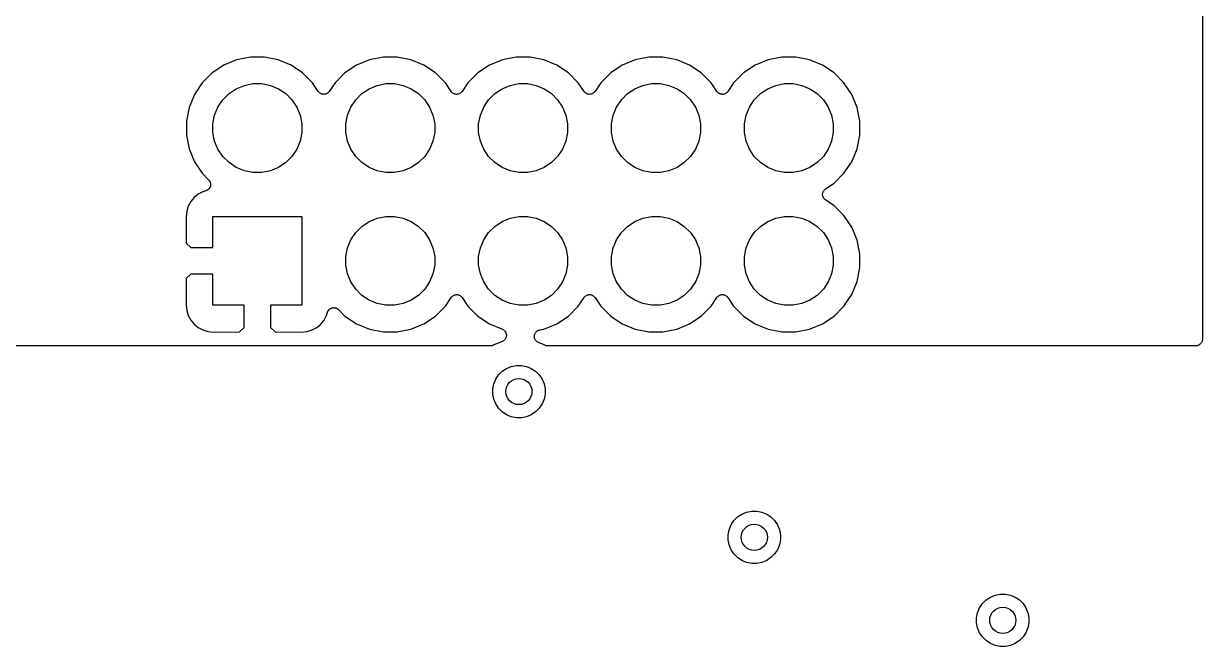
# Model space of a CAD drawing. Extents: x -1.3 to 94.4, y -81.8 to 12.8.
# Drawn here: x 71.91 to 94.44, y -54.5 to -42.59 of the extents above; entities that cross this region are included whole.
import ezdxf

# ---------------------------------------------------------------- set-up
doc = ezdxf.new("R2010")
doc.units = 0
doc.layers.add('BLACK', color=7, linetype='CONTINUOUS')

msp = doc.modelspace()

# ---------------------------------------------------------------- linework, layer by layer
at = {"layer": 'BLACK', "linetype": 'CONTINUOUS'}
for p, q in [((94.442, -28.9316), (94.442, -48.623)), ((76.2412, -43.227), (75.9789, -43.2792)), ((76.5087, -43.227), (76.2412, -43.227)), ((76.7711, -43.2792), (76.5087, -43.227)), ((78.7812, -43.227), (78.5189, -43.2792)), ((79.0487, -43.227), (78.7812, -43.227)), ((79.3111, -43.2792), (79.0487, -43.227)), ((81.3212, -43.227), (81.0589, -43.2792)), ((81.5887, -43.227), (81.3212, -43.227)), ((81.8511, -43.2792), (81.5887, -43.227)), ((83.8612, -43.227), (83.5989, -43.2792)), ((84.1287, -43.227), (83.8612, -43.227)), ((84.3911, -43.2792), (84.1287, -43.227)), ((86.4012, -43.227), (86.1389, -43.2792)), ((86.6688, -43.227), (86.4012, -43.227)), ((86.9311, -43.2792), (86.6688, -43.227)), ((75.7317, -43.3816), (75.5093, -43.5302)), ((75.9789, -43.2792), (75.7317, -43.3816)), ((77.0183, -43.3816), (76.7711, -43.2792)), ((77.2407, -43.5302), (77.0183, -43.3816)), ((78.2717, -43.3816), (78.0493, -43.5302)), ((78.5189, -43.2792), (78.2717, -43.3816)), ((79.5583, -43.3816), (79.3111, -43.2792)), ((79.7807, -43.5302), (79.5583, -43.3816)), ((80.8117, -43.3816), (80.5893, -43.5302)), ((81.0589, -43.2792), (80.8117, -43.3816)), ((82.0983, -43.3816), (81.8511, -43.2792)), ((82.3207, -43.5302), (82.0983, -43.3816)), ((83.3517, -43.3816), (83.1293, -43.5302)), ((83.5989, -43.2792), (83.3517, -43.3816)), ((84.6383, -43.3816), (84.3911, -43.2792)), ((84.8607, -43.5302), (84.6383, -43.3816)), ((85.8917, -43.3816), (85.6693, -43.5302)), ((86.1389, -43.2792), (85.8917, -43.3816)), ((87.1783, -43.3816), (86.9311, -43.2792)), ((87.4007, -43.5302), (87.1783, -43.3816)), ((75.3202, -43.7193), (75.1716, -43.9417)), ((75.5093, -43.5302), (75.3202, -43.7193)), ((77.4298, -43.7193), (77.2407, -43.5302)), ((77.5394, -43.8833), (77.4298, -43.7193)), ((77.8602, -43.7193), (77.7506, -43.8833)), ((78.0493, -43.5302), (77.8602, -43.7193)), ((79.9698, -43.7193), (79.7807, -43.5302)), ((80.0794, -43.8833), (79.9698, -43.7193)), ((80.4002, -43.7193), (80.2906, -43.8833)), ((80.5893, -43.5302), (80.4002, -43.7193)), ((82.5098, -43.7193), (82.3207, -43.5302)), ((82.6194, -43.8833), (82.5098, -43.7193)), ((82.9402, -43.7193), (82.8306, -43.8833)), ((83.1293, -43.5302), (82.9402, -43.7193)), ((85.0498, -43.7193), (84.8607, -43.5302)), ((85.1594, -43.8833), (85.0498, -43.7193)), ((85.4802, -43.7193), (85.3706, -43.8833)), ((85.6693, -43.5302), (85.4802, -43.7193)), ((87.5898, -43.7193), (87.4007, -43.5302)), ((87.7384, -43.9417), (87.5898, -43.7193)), ((75.1716, -43.9417), (75.0692, -44.1889)), ((75.7148, -44.0432), (75.8332, -43.9248)), ((75.8332, -43.9248), (75.9724, -43.8317)), ((75.9724, -43.8317), (76.1271, -43.7677)), ((76.1271, -43.7677), (76.2913, -43.735)), ((76.2913, -43.735), (76.4587, -43.735)), ((76.4587, -43.735), (76.6229, -43.7677)), ((76.6229, -43.7677), (76.7776, -43.8317)), ((76.7776, -43.8317), (76.9168, -43.9248)), ((76.9168, -43.9248), (77.0352, -44.0432)), ((77.547, -43.8926), (77.5394, -43.8833)), ((77.5546, -43.902), (77.547, -43.8926)), ((77.5549, -43.9022), (77.5546, -43.902)), ((77.5551, -43.9025), (77.5549, -43.9022)), ((77.5644, -43.9102), (77.5551, -43.9025)), ((77.5737, -43.9179), (77.5644, -43.9102)), ((77.574, -43.918), (77.5737, -43.9179)), ((77.5743, -43.9182), (77.574, -43.918)), ((77.5849, -43.924), (77.5743, -43.9182)), ((77.5955, -43.9297), (77.5849, -43.924)), ((77.5958, -43.9298), (77.5955, -43.9297)), ((77.5961, -43.93), (77.5958, -43.9298)), ((77.6077, -43.9335), (77.5961, -43.93)), ((77.6191, -43.9371), (77.6077, -43.9335)), ((77.6195, -43.9371), (77.6191, -43.9371)), ((77.6198, -43.9372), (77.6195, -43.9371)), ((77.6318, -43.9385), (77.6198, -43.9372)), ((77.6438, -43.9398), (77.6318, -43.9385)), ((77.6441, -43.9397), (77.6438, -43.9398)), ((77.6444, -43.9398), (77.6441, -43.9397)), ((77.6564, -43.9386), (77.6444, -43.9398)), ((77.6685, -43.9376), (77.6564, -43.9386)), ((77.6688, -43.9375), (77.6685, -43.9376)), ((77.6691, -43.9374), (77.6688, -43.9375)), ((77.6807, -43.934), (77.6691, -43.9374)), ((77.6923, -43.9306), (77.6807, -43.934)), ((77.6926, -43.9305), (77.6923, -43.9306)), ((77.6929, -43.9304), (77.6926, -43.9305)), ((77.7036, -43.9248), (77.6929, -43.9304)), ((77.7143, -43.9192), (77.7036, -43.9248)), ((77.7145, -43.919), (77.7143, -43.9192)), ((77.7148, -43.9188), (77.7145, -43.919)), ((77.7241, -43.9113), (77.7148, -43.9188)), ((77.7336, -43.9037), (77.7241, -43.9113)), ((77.7338, -43.9035), (77.7336, -43.9037)), ((77.7341, -43.9033), (77.7338, -43.9035)), ((77.7417, -43.8942), (77.7341, -43.9033)), ((77.7496, -43.8848), (77.7417, -43.8942)), ((77.75, -43.8842), (77.7496, -43.8848)), ((77.7506, -43.8833), (77.75, -43.8842)), ((77.75, -43.8842), (77.75, -43.8842)), ((77.75, -43.8842), (77.75, -43.8842)), ((78.2548, -44.0432), (78.3732, -43.9248)), ((78.3732, -43.9248), (78.5124, -43.8317)), ((78.5124, -43.8317), (78.6671, -43.7677)), ((78.6671, -43.7677), (78.8313, -43.735)), ((78.8313, -43.735), (78.9987, -43.735)), ((78.9987, -43.735), (79.1629, -43.7677)), ((79.1629, -43.7677), (79.3176, -43.8317)), ((79.3176, -43.8317), (79.4568, -43.9248)), ((79.4568, -43.9248), (79.5752, -44.0432)), ((80.087, -43.8926), (80.0794, -43.8833)), ((80.0947, -43.902), (80.087, -43.8926)), ((80.0949, -43.9022), (80.0947, -43.902)), ((80.0951, -43.9025), (80.0949, -43.9022)), ((80.1044, -43.9102), (80.0951, -43.9025)), ((80.1137, -43.9179), (80.1044, -43.9102)), ((80.114, -43.918), (80.1137, -43.9179)), ((80.1143, -43.9182), (80.114, -43.918)), ((80.1249, -43.924), (80.1143, -43.9182)), ((80.1355, -43.9297), (80.1249, -43.924)), ((80.1358, -43.9298), (80.1355, -43.9297)), ((80.1361, -43.93), (80.1358, -43.9298)), ((80.1477, -43.9335), (80.1361, -43.93)), ((80.1591, -43.9371), (80.1477, -43.9335)), ((80.1595, -43.9371), (80.1591, -43.9371)), ((80.1598, -43.9372), (80.1595, -43.9371)), ((80.1718, -43.9385), (80.1598, -43.9372)), ((80.1838, -43.9398), (80.1718, -43.9385)), ((80.1841, -43.9397), (80.1838, -43.9398)), ((80.1844, -43.9398), (80.1841, -43.9397)), ((80.1964, -43.9386), (80.1844, -43.9398)), ((80.2085, -43.9376), (80.1964, -43.9386)), ((80.2088, -43.9375), (80.2085, -43.9376)), ((80.2091, -43.9374), (80.2088, -43.9375)), ((80.2207, -43.934), (80.2091, -43.9374)), ((80.2323, -43.9306), (80.2207, -43.934)), ((80.2326, -43.9305), (80.2323, -43.9306)), ((80.2329, -43.9304), (80.2326, -43.9305)), ((80.2436, -43.9248), (80.2329, -43.9304)), ((80.2543, -43.9192), (80.2436, -43.9248)), ((80.2545, -43.919), (80.2543, -43.9192)), ((80.2548, -43.9188), (80.2545, -43.919)), ((80.2641, -43.9113), (80.2548, -43.9188)), ((80.2736, -43.9037), (80.2641, -43.9113)), ((80.2738, -43.9035), (80.2736, -43.9037)), ((80.2741, -43.9033), (80.2738, -43.9035)), ((80.2817, -43.8942), (80.2741, -43.9033)), ((80.2896, -43.8848), (80.2817, -43.8942)), ((80.29, -43.8842), (80.2896, -43.8848)), ((80.2906, -43.8833), (80.29, -43.8842)), ((80.29, -43.8842), (80.29, -43.8842)), ((80.29, -43.8842), (80.29, -43.8842)), ((80.7948, -44.0432), (80.9132, -43.9248)), ((80.9132, -43.9248), (81.0524, -43.8317)), ((81.0524, -43.8317), (81.2071, -43.7677)), ((81.2071, -43.7677), (81.3713, -43.735)), ((81.3713, -43.735), (81.5387, -43.735)), ((81.5387, -43.735), (81.7029, -43.7677)), ((81.7029, -43.7677), (81.8576, -43.8317)), ((81.8576, -43.8317), (81.9968, -43.9248)), ((81.9968, -43.9248), (82.1152, -44.0432)), ((82.627, -43.8926), (82.6194, -43.8833)), ((82.6346, -43.902), (82.627, -43.8926)), ((82.6349, -43.9022), (82.6346, -43.902)), ((82.6351, -43.9025), (82.6349, -43.9022)), ((82.6444, -43.9102), (82.6351, -43.9025)), ((82.6537, -43.9179), (82.6444, -43.9102)), ((82.654, -43.918), (82.6537, -43.9179)), ((82.6543, -43.9182), (82.654, -43.918)), ((82.6649, -43.924), (82.6543, -43.9182)), ((82.6755, -43.9297), (82.6649, -43.924)), ((82.6758, -43.9298), (82.6755, -43.9297)), ((82.6761, -43.93), (82.6758, -43.9298)), ((82.6877, -43.9335), (82.6761, -43.93)), ((82.6991, -43.9371), (82.6877, -43.9335)), ((82.6995, -43.9371), (82.6991, -43.9371)), ((82.6998, -43.9372), (82.6995, -43.9371)), ((82.7118, -43.9385), (82.6998, -43.9372)), ((82.7238, -43.9398), (82.7118, -43.9385)), ((82.7241, -43.9397), (82.7238, -43.9398)), ((82.7244, -43.9398), (82.7241, -43.9397)), ((82.7364, -43.9386), (82.7244, -43.9398)), ((82.7485, -43.9376), (82.7364, -43.9386)), ((82.7488, -43.9375), (82.7485, -43.9376)), ((82.7491, -43.9374), (82.7488, -43.9375)), ((82.7607, -43.934), (82.7491, -43.9374)), ((82.7723, -43.9306), (82.7607, -43.934)), ((82.7726, -43.9305), (82.7723, -43.9306)), ((82.7729, -43.9304), (82.7726, -43.9305)), ((82.7836, -43.9248), (82.7729, -43.9304)), ((82.7943, -43.9192), (82.7836, -43.9248)), ((82.7945, -43.919), (82.7943, -43.9192)), ((82.7948, -43.9188), (82.7945, -43.919)), ((82.8041, -43.9113), (82.7948, -43.9188)), ((82.8136, -43.9037), (82.8041, -43.9113)), ((82.8138, -43.9035), (82.8136, -43.9037)), ((82.8141, -43.9033), (82.8138, -43.9035)), ((82.8217, -43.8942), (82.8141, -43.9033)), ((82.8296, -43.8848), (82.8217, -43.8942)), ((82.83, -43.8842), (82.8296, -43.8848)), ((82.8306, -43.8833), (82.83, -43.8842)), ((82.83, -43.8842), (82.83, -43.8842)), ((82.83, -43.8842), (82.83, -43.8842)), ((83.3348, -44.0432), (83.4532, -43.9248)), ((83.4532, -43.9248), (83.5924, -43.8317)), ((83.5924, -43.8317), (83.7471, -43.7677)), ((83.7471, -43.7677), (83.9113, -43.735)), ((83.9113, -43.735), (84.0787, -43.735)), ((84.0787, -43.735), (84.2429, -43.7677)), ((84.2429, -43.7677), (84.3976, -43.8317)), ((84.3976, -43.8317), (84.5368, -43.9248)), ((84.5368, -43.9248), (84.6552, -44.0432)), ((85.167, -43.8926), (85.1594, -43.8833)), ((85.1746, -43.902), (85.167, -43.8926)), ((85.1749, -43.9022), (85.1746, -43.902)), ((85.1751, -43.9025), (85.1749, -43.9022)), ((85.1844, -43.9102), (85.1751, -43.9025)), ((85.1937, -43.9179), (85.1844, -43.9102)), ((85.194, -43.918), (85.1937, -43.9179)), ((85.1943, -43.9182), (85.194, -43.918)), ((85.2049, -43.924), (85.1943, -43.9182)), ((85.2155, -43.9297), (85.2049, -43.924)), ((85.2158, -43.9298), (85.2155, -43.9297)), ((85.2161, -43.93), (85.2158, -43.9298)), ((85.2277, -43.9335), (85.2161, -43.93)), ((85.2391, -43.9371), (85.2277, -43.9335)), ((85.2395, -43.9371), (85.2391, -43.9371)), ((85.2398, -43.9372), (85.2395, -43.9371)), ((85.2518, -43.9385), (85.2398, -43.9372)), ((85.2638, -43.9398), (85.2518, -43.9385)), ((85.2641, -43.9397), (85.2638, -43.9398)), ((85.2644, -43.9398), (85.2641, -43.9397)), ((85.2764, -43.9386), (85.2644, -43.9398)), ((85.2885, -43.9376), (85.2764, -43.9386)), ((85.2888, -43.9375), (85.2885, -43.9376)), ((85.2891, -43.9374), (85.2888, -43.9375)), ((85.3007, -43.934), (85.2891, -43.9374)), ((85.3123, -43.9306), (85.3007, -43.934)), ((85.3126, -43.9305), (85.3123, -43.9306)), ((85.3129, -43.9304), (85.3126, -43.9305)), ((85.3236, -43.9248), (85.3129, -43.9304)), ((85.3343, -43.9192), (85.3236, -43.9248)), ((85.3345, -43.919), (85.3343, -43.9192)), ((85.3348, -43.9188), (85.3345, -43.919)), ((85.3441, -43.9113), (85.3348, -43.9188)), ((85.3536, -43.9037), (85.3441, -43.9113)), ((85.3538, -43.9035), (85.3536, -43.9037)), ((85.3541, -43.9033), (85.3538, -43.9035)), ((85.3617, -43.8942), (85.3541, -43.9033)), ((85.3696, -43.8848), (85.3617, -43.8942)), ((85.37, -43.8842), (85.3696, -43.8848)), ((85.3706, -43.8833), (85.37, -43.8842)), ((85.37, -43.8842), (85.37, -43.8842)), ((85.37, -43.8842), (85.37, -43.8842)), ((85.8748, -44.0432), (85.9932, -43.9248)), ((85.9932, -43.9248), (86.1324, -43.8317)), ((86.1324, -43.8317), (86.2871, -43.7677)), ((86.2871, -43.7677), (86.4513, -43.735)), ((86.4513, -43.735), (86.6187, -43.735)), ((86.6187, -43.735), (86.7829, -43.7677)), ((86.7829, -43.7677), (86.9376, -43.8317)), ((86.9376, -43.8317), (87.0768, -43.9248)), ((87.0768, -43.9248), (87.1952, -44.0432)), ((87.8408, -44.1889), (87.7384, -43.9417)), ((75.6217, -44.1824), (75.7148, -44.0432)), ((77.0352, -44.0432), (77.1283, -44.1824)), ((78.1617, -44.1824), (78.2548, -44.0432)), ((79.5752, -44.0432), (79.6683, -44.1824)), ((80.7017, -44.1824), (80.7948, -44.0432)), ((82.1152, -44.0432), (82.2083, -44.1824)), ((83.2417, -44.1824), (83.3348, -44.0432)), ((84.6552, -44.0432), (84.7483, -44.1824)), ((85.7817, -44.1824), (85.8748, -44.0432)), ((87.1952, -44.0432), (87.2883, -44.1824)), ((75.0692, -44.1889), (75.017, -44.4512)), ((75.525, -44.5013), (75.5577, -44.3371)), ((75.5577, -44.3371), (75.6217, -44.1824)), ((77.1283, -44.1824), (77.1923, -44.3371)), ((77.1923, -44.3371), (77.225, -44.5013)), ((78.065, -44.5013), (78.0977, -44.3371)), ((78.0977, -44.3371), (78.1617, -44.1824)), ((79.6683, -44.1824), (79.7323, -44.3371)), ((79.7323, -44.3371), (79.765, -44.5013)), ((80.605, -44.5013), (80.6377, -44.3371)), ((80.6377, -44.3371), (80.7017, -44.1824)), ((82.2083, -44.1824), (82.2723, -44.3371)), ((82.2723, -44.3371), (82.305, -44.5013)), ((83.145, -44.5013), (83.1777, -44.3371)), ((83.1777, -44.3371), (83.2417, -44.1824)), ((84.7483, -44.1824), (84.8123, -44.3371)), ((84.8123, -44.3371), (84.845, -44.5013)), ((85.685, -44.5013), (85.7177, -44.3371)), ((85.7177, -44.3371), (85.7817, -44.1824)), ((87.2883, -44.1824), (87.3523, -44.3371)), ((87.3523, -44.3371), (87.385, -44.5013)), ((87.893, -44.4512), (87.8408, -44.1889)), ((75.017, -44.4512), (75.017, -44.7188)), ((75.525, -44.6687), (75.525, -44.5013)), ((77.225, -44.5013), (77.225, -44.6687)), ((78.065, -44.6687), (78.065, -44.5013)), ((79.765, -44.5013), (79.765, -44.6687)), ((80.605, -44.6687), (80.605, -44.5013)), ((82.305, -44.5013), (82.305, -44.6687)), ((83.145, -44.6687), (83.145, -44.5013)), ((84.845, -44.5013), (84.845, -44.6687)), ((85.685, -44.6687), (85.685, -44.5013)), ((87.385, -44.5013), (87.385, -44.6687)), ((87.893, -44.7188), (87.893, -44.4512)), ((75.017, -44.7188), (75.0692, -44.9811)), ((75.5577, -44.8329), (75.525, -44.6687)), ((75.6217, -44.9876), (75.5577, -44.8329)), ((77.1923, -44.8329), (77.1283, -44.9876)), ((77.225, -44.6687), (77.1923, -44.8329)), ((78.0977, -44.8329), (78.065, -44.6687)), ((78.1617, -44.9876), (78.0977, -44.8329)), ((79.7323, -44.8329), (79.6683, -44.9876)), ((79.765, -44.6687), (79.7323, -44.8329)), ((80.6377, -44.8329), (80.605, -44.6687)), ((80.7017, -44.9876), (80.6377, -44.8329)), ((82.2723, -44.8329), (82.2083, -44.9876)), ((82.305, -44.6687), (82.2723, -44.8329)), ((83.1777, -44.8329), (83.145, -44.6687)), ((83.2417, -44.9876), (83.1777, -44.8329)), ((84.8123, -44.8329), (84.7483, -44.9876)), ((84.845, -44.6687), (84.8123, -44.8329)), ((85.7177, -44.8329), (85.685, -44.6687)), ((85.7817, -44.9876), (85.7177, -44.8329)), ((87.3523, -44.8329), (87.2883, -44.9876)), ((87.385, -44.6687), (87.3523, -44.8329)), ((87.8408, -44.9811), (87.893, -44.7188)), ((75.0692, -44.9811), (75.1716, -45.2283)), ((75.7148, -45.1268), (75.6217, -44.9876)), ((77.1283, -44.9876), (77.0352, -45.1268)), ((78.2548, -45.1268), (78.1617, -44.9876)), ((79.6683, -44.9876), (79.5752, -45.1268)), ((80.7948, -45.1268), (80.7017, -44.9876)), ((82.2083, -44.9876), (82.1152, -45.1268)), ((83.3348, -45.1268), (83.2417, -44.9876)), ((84.7483, -44.9876), (84.6552, -45.1268)), ((85.8748, -45.1268), (85.7817, -44.9876)), ((87.2883, -44.9876), (87.1952, -45.1268)), ((87.7384, -45.2283), (87.8408, -44.9811)), ((75.1716, -45.2283), (75.3202, -45.4507)), ((75.8332, -45.2452), (75.7148, -45.1268)), ((75.9724, -45.3383), (75.8332, -45.2452)), ((76.9168, -45.2452), (76.7776, -45.3383)), ((77.0352, -45.1268), (76.9168, -45.2452)), ((78.3732, -45.2452), (78.2548, -45.1268)), ((78.5124, -45.3383), (78.3732, -45.2452)), ((79.4568, -45.2452), (79.3176, -45.3383)), ((79.5752, -45.1268), (79.4568, -45.2452)), ((80.9132, -45.2452), (80.7948, -45.1268)), ((81.0524, -45.3383), (80.9132, -45.2452)), ((81.9968, -45.2452), (81.8576, -45.3383)), ((82.1152, -45.1268), (81.9968, -45.2452)), ((83.4532, -45.2452), (83.3348, -45.1268)), ((83.5924, -45.3383), (83.4532, -45.2452)), ((84.5368, -45.2452), (84.3976, -45.3383)), ((84.6552, -45.1268), (84.5368, -45.2452)), ((85.9932, -45.2452), (85.8748, -45.1268)), ((86.1324, -45.3383), (85.9932, -45.2452)), ((87.0768, -45.2452), (86.9376, -45.3383)), ((87.1952, -45.1268), (87.0768, -45.2452)), ((87.5898, -45.4507), (87.7384, -45.2283)), ((75.3202, -45.4507), (75.4432, -45.5737)), ((76.1271, -45.4023), (75.9724, -45.3383)), ((76.2913, -45.435), (76.1271, -45.4023)), ((76.4587, -45.435), (76.2913, -45.435)), ((76.6229, -45.4023), (76.4587, -45.435)), ((76.7776, -45.3383), (76.6229, -45.4023)), ((78.6671, -45.4023), (78.5124, -45.3383)), ((78.8313, -45.435), (78.6671, -45.4023)), ((78.9987, -45.435), (78.8313, -45.435)), ((79.1629, -45.4023), (78.9987, -45.435)), ((79.3176, -45.3383), (79.1629, -45.4023)), ((81.2071, -45.4023), (81.0524, -45.3383)), ((81.3713, -45.435), (81.2071, -45.4023)), ((81.5387, -45.435), (81.3713, -45.435)), ((81.7029, -45.4023), (81.5387, -45.435)), ((81.8576, -45.3383), (81.7029, -45.4023)), ((83.7471, -45.4023), (83.5924, -45.3383)), ((83.9113, -45.435), (83.7471, -45.4023)), ((84.0787, -45.435), (83.9113, -45.435)), ((84.2429, -45.4023), (84.0787, -45.435)), ((84.3976, -45.3383), (84.2429, -45.4023)), ((86.2871, -45.4023), (86.1324, -45.3383)), ((86.4513, -45.435), (86.2871, -45.4023)), ((86.6187, -45.435), (86.4513, -45.435)), ((86.7829, -45.4023), (86.6187, -45.435)), ((86.9376, -45.3383), (86.7829, -45.4023)), ((87.4007, -45.6398), (87.5898, -45.4507)), ((75.4467, -45.7489), (75.4426, -45.7539)), ((75.4432, -45.5737), (75.4444, -45.5749)), ((75.4444, -45.5749), (75.4481, -45.5796)), ((75.4513, -45.7443), (75.4467, -45.7489)), ((75.4481, -45.5796), (75.4523, -45.5838)), ((75.4546, -45.7394), (75.4513, -45.7443)), ((75.4523, -45.5838), (75.4558, -45.5892)), ((75.4584, -45.7349), (75.4546, -45.7394)), ((75.4558, -45.5892), (75.4599, -45.5943)), ((75.4615, -45.7292), (75.4584, -45.7349)), ((75.4599, -45.5943), (75.4626, -45.5996)), ((75.4652, -45.7237), (75.4615, -45.7292)), ((75.4626, -45.5996), (75.4659, -45.6045)), ((75.4675, -45.7183), (75.4652, -45.7237)), ((75.4659, -45.6045), (75.4683, -45.6105)), ((75.4703, -45.7131), (75.4675, -45.7183)), ((75.4683, -45.6105), (75.4713, -45.6163)), ((75.4722, -45.7069), (75.4703, -45.7131)), ((75.4713, -45.6163), (75.4729, -45.622)), ((75.4748, -45.7009), (75.4722, -45.7069)), ((75.4729, -45.622), (75.4752, -45.6275)), ((75.4759, -45.6951), (75.4748, -45.7009)), ((75.4752, -45.6275), (75.4764, -45.6339)), ((75.4777, -45.6895), (75.4759, -45.6951)), ((75.4764, -45.6339), (75.4782, -45.6401)), ((75.4784, -45.683), (75.4777, -45.6895)), ((75.4782, -45.6401), (75.4787, -45.646)), ((75.4797, -45.6766), (75.4784, -45.683)), ((75.4787, -45.646), (75.4798, -45.6518)), ((75.4804, -45.6648), (75.4797, -45.6707)), ((75.4797, -45.6707), (75.4797, -45.6766)), ((75.4798, -45.6518), (75.4798, -45.6583)), ((75.4798, -45.6583), (75.4804, -45.6648)), ((87.2367, -45.7494), (87.4007, -45.6398)), ((75.1641, -45.9141), (75.1006, -45.9914)), ((75.2414, -45.8506), (75.1641, -45.9141)), ((75.3297, -45.8034), (75.2414, -45.8506)), ((75.3902, -45.785), (75.3297, -45.8034)), ((75.3957, -45.7828), (75.3902, -45.785)), ((75.4014, -45.7811), (75.3957, -45.7828)), ((75.4071, -45.778), (75.4014, -45.7811)), ((75.4132, -45.7755), (75.4071, -45.778)), ((75.4181, -45.7723), (75.4132, -45.7755)), ((75.4233, -45.7695), (75.4181, -45.7723)), ((75.4284, -45.7654), (75.4233, -45.7695)), ((75.4338, -45.7618), (75.4284, -45.7654)), ((75.438, -45.7576), (75.4338, -45.7618)), ((75.4426, -45.7539), (75.438, -45.7576)), ((87.1802, -45.8538), (87.1815, -45.8419)), ((87.1803, -45.8541), (87.1802, -45.8538)), ((87.1802, -45.8544), (87.1803, -45.8541)), ((87.1814, -45.8665), (87.1802, -45.8544)), ((87.1824, -45.8785), (87.1814, -45.8665)), ((87.1815, -45.8419), (87.1828, -45.8298)), ((87.1825, -45.8788), (87.1824, -45.8785)), ((87.1826, -45.8791), (87.1825, -45.8788)), ((87.186, -45.8908), (87.1826, -45.8791)), ((87.1828, -45.8298), (87.1829, -45.8295)), ((87.1829, -45.8291), (87.1865, -45.8177)), ((87.1829, -45.8295), (87.1829, -45.8291)), ((87.1894, -45.9023), (87.186, -45.8908)), ((87.1865, -45.8177), (87.19, -45.8061)), ((87.1895, -45.9026), (87.1894, -45.9023)), ((87.1896, -45.9029), (87.1895, -45.9026)), ((87.1952, -45.9136), (87.1896, -45.9029)), ((87.19, -45.8061), (87.1902, -45.8058)), ((87.1902, -45.8058), (87.1903, -45.8055)), ((87.1903, -45.8055), (87.1961, -45.7949)), ((87.2008, -45.9243), (87.1952, -45.9136)), ((87.1961, -45.7949), (87.2018, -45.7843)), ((87.201, -45.9245), (87.2008, -45.9243)), ((87.2012, -45.9248), (87.201, -45.9245)), ((87.2087, -45.9341), (87.2012, -45.9248)), ((87.2018, -45.7843), (87.202, -45.784)), ((87.202, -45.784), (87.2021, -45.7837)), ((87.2021, -45.7837), (87.2099, -45.7744)), ((87.2163, -45.9436), (87.2087, -45.9341)), ((87.2099, -45.7744), (87.2175, -45.7651)), ((87.2165, -45.9438), (87.2163, -45.9436)), ((87.2167, -45.9441), (87.2165, -45.9438)), ((87.2259, -45.9517), (87.2167, -45.9441)), ((87.2175, -45.7651), (87.2178, -45.7649)), ((87.2178, -45.7649), (87.218, -45.7646)), ((87.218, -45.7646), (87.2274, -45.757)), ((87.2352, -45.9596), (87.2259, -45.9517)), ((87.2274, -45.757), (87.2367, -45.7494)), ((87.2357, -45.96), (87.2352, -45.9596)), ((87.2358, -45.96), (87.2357, -45.96)), ((87.2367, -45.9606), (87.2358, -45.96)), ((87.2358, -45.96), (87.2358, -45.96)), ((87.4007, -46.0702), (87.2367, -45.9606)), ((75.0243, -46.1754), (75.014, -46.2809)), ((75.0534, -46.0797), (75.0243, -46.1754)), ((75.1006, -45.9914), (75.0534, -46.0797)), ((87.5898, -46.2593), (87.4007, -46.0702)), ((75.014, -46.2809), (75.0167, -46.7864)), ((75.525, -46.871), (75.525, -46.275)), ((75.525, -46.275), (77.225, -46.275)), ((77.225, -46.275), (77.225, -47.975)), ((78.3732, -46.4648), (78.5124, -46.3717)), ((78.5124, -46.3717), (78.6671, -46.3077)), ((78.6671, -46.3077), (78.8313, -46.275)), ((78.8313, -46.275), (78.9987, -46.275)), ((78.9987, -46.275), (79.1629, -46.3077)), ((79.1629, -46.3077), (79.3176, -46.3717)), ((79.3176, -46.3717), (79.4568, -46.4648)), ((80.9132, -46.4648), (81.0524, -46.3717)), ((81.0524, -46.3717), (81.2071, -46.3077)), ((81.2071, -46.3077), (81.3713, -46.275)), ((81.3713, -46.275), (81.5387, -46.275)), ((81.5387, -46.275), (81.7029, -46.3077)), ((81.7029, -46.3077), (81.8576, -46.3717)), ((81.8576, -46.3717), (81.9968, -46.4648)), ((83.4532, -46.4648), (83.5924, -46.3717)), ((83.5924, -46.3717), (83.7471, -46.3077)), ((83.7471, -46.3077), (83.9113, -46.275)), ((83.9113, -46.275), (84.0787, -46.275)), ((84.0787, -46.275), (84.2429, -46.3077)), ((84.2429, -46.3077), (84.3976, -46.3717)), ((84.3976, -46.3717), (84.5368, -46.4648)), ((85.9932, -46.4648), (86.1324, -46.3717)), ((86.1324, -46.3717), (86.2871, -46.3077)), ((86.2871, -46.3077), (86.4513, -46.275)), ((86.4513, -46.275), (86.6187, -46.275)), ((86.6187, -46.275), (86.7829, -46.3077)), ((86.7829, -46.3077), (86.9376, -46.3717)), ((86.9376, -46.3717), (87.0768, -46.4648)), ((87.7384, -46.4817), (87.5898, -46.2593)), ((78.1617, -46.7224), (78.2548, -46.5832)), ((78.2548, -46.5832), (78.3732, -46.4648)), ((79.4568, -46.4648), (79.5752, -46.5832)), ((79.5752, -46.5832), (79.6683, -46.7224)), ((80.7017, -46.7224), (80.7948, -46.5832)), ((80.7948, -46.5832), (80.9132, -46.4648)), ((81.9968, -46.4648), (82.1152, -46.5832)), ((82.1152, -46.5832), (82.2083, -46.7224)), ((83.2417, -46.7224), (83.3348, -46.5832)), ((83.3348, -46.5832), (83.4532, -46.4648)), ((84.5368, -46.4648), (84.6552, -46.5832)), ((84.6552, -46.5832), (84.7483, -46.7224)), ((85.7817, -46.7224), (85.8748, -46.5832)), ((85.8748, -46.5832), (85.9932, -46.4648)), ((87.0768, -46.4648), (87.1952, -46.5832)), ((87.1952, -46.5832), (87.2883, -46.7224)), ((87.8408, -46.7289), (87.7384, -46.4817)), ((75.0167, -46.7864), (75.1014, -46.871)), ((75.1014, -46.871), (75.525, -46.871)), ((78.0977, -46.8771), (78.1617, -46.7224)), ((79.6683, -46.7224), (79.7323, -46.8771)), ((80.6377, -46.8771), (80.7017, -46.7224)), ((82.2083, -46.7224), (82.2723, -46.8771)), ((83.1777, -46.8771), (83.2417, -46.7224)), ((84.7483, -46.7224), (84.8123, -46.8771)), ((85.7177, -46.8771), (85.7817, -46.7224)), ((87.2883, -46.7224), (87.3523, -46.8771)), ((87.893, -46.9913), (87.8408, -46.7289)), ((78.065, -47.0413), (78.0977, -46.8771)), ((78.065, -47.2087), (78.065, -47.0413)), ((79.7323, -46.8771), (79.765, -47.0413)), ((79.765, -47.0413), (79.765, -47.2087)), ((80.605, -47.0413), (80.6377, -46.8771)), ((80.605, -47.2087), (80.605, -47.0413)), ((82.2723, -46.8771), (82.305, -47.0413)), ((82.305, -47.0413), (82.305, -47.2087)), ((83.145, -47.0413), (83.1777, -46.8771)), ((83.145, -47.2087), (83.145, -47.0413)), ((84.8123, -46.8771), (84.845, -47.0413)), ((84.845, -47.0413), (84.845, -47.2087)), ((85.685, -47.0413), (85.7177, -46.8771)), ((85.685, -47.2087), (85.685, -47.0413)), ((87.3523, -46.8771), (87.385, -47.0413)), ((87.385, -47.0413), (87.385, -47.2087)), ((87.893, -47.2587), (87.893, -46.9913)), ((78.0977, -47.3729), (78.065, -47.2087)), ((79.765, -47.2087), (79.7323, -47.3729)), ((80.6377, -47.3729), (80.605, -47.2087)), ((82.305, -47.2087), (82.2723, -47.3729)), ((83.1777, -47.3729), (83.145, -47.2087)), ((84.845, -47.2087), (84.8123, -47.3729)), ((85.7177, -47.3729), (85.685, -47.2087)), ((87.385, -47.2087), (87.3523, -47.3729)), ((87.8408, -47.5211), (87.893, -47.2587)), ((75.0167, -47.4636), (75.014, -47.9691)), ((75.1014, -47.379), (75.0167, -47.4636)), ((75.525, -47.379), (75.1014, -47.379)), ((75.525, -47.975), (75.525, -47.379)), ((78.1617, -47.5276), (78.0977, -47.3729)), ((78.2548, -47.6668), (78.1617, -47.5276)), ((79.6683, -47.5276), (79.5752, -47.6668)), ((79.7323, -47.3729), (79.6683, -47.5276)), ((80.7017, -47.5276), (80.6377, -47.3729)), ((80.7948, -47.6668), (80.7017, -47.5276)), ((82.2083, -47.5276), (82.1152, -47.6668)), ((82.2723, -47.3729), (82.2083, -47.5276)), ((83.2417, -47.5276), (83.1777, -47.3729)), ((83.3348, -47.6668), (83.2417, -47.5276)), ((84.7483, -47.5276), (84.6552, -47.6668)), ((84.8123, -47.3729), (84.7483, -47.5276)), ((85.7817, -47.5276), (85.7177, -47.3729)), ((85.8748, -47.6668), (85.7817, -47.5276)), ((87.2883, -47.5276), (87.1952, -47.6668)), ((87.3523, -47.3729), (87.2883, -47.5276)), ((87.7384, -47.7683), (87.8408, -47.5211)), ((78.3732, -47.7852), (78.2548, -47.6668)), ((79.5752, -47.6668), (79.4568, -47.7852)), ((80.1377, -47.7794), (80.1492, -47.776)), ((80.1492, -47.776), (80.1609, -47.7726)), ((80.1609, -47.7726), (80.1612, -47.7725)), ((80.1612, -47.7725), (80.1615, -47.7724)), ((80.1615, -47.7724), (80.1735, -47.7714)), ((80.1735, -47.7714), (80.1856, -47.7702)), ((80.1856, -47.7702), (80.1859, -47.7703)), ((80.1859, -47.7703), (80.1862, -47.7702)), ((80.1862, -47.7702), (80.1981, -47.7715)), ((80.1981, -47.7715), (80.2102, -47.7728)), ((80.2102, -47.7728), (80.2105, -47.7729)), ((80.2105, -47.7729), (80.2109, -47.7729)), ((80.2109, -47.7729), (80.2222, -47.7764)), ((80.2222, -47.7764), (80.2339, -47.78)), ((80.9132, -47.7852), (80.7948, -47.6668)), ((82.1152, -47.6668), (81.9968, -47.7852)), ((82.6777, -47.7794), (82.6892, -47.776)), ((82.6892, -47.776), (82.7009, -47.7726)), ((82.7009, -47.7726), (82.7012, -47.7725)), ((82.7012, -47.7725), (82.7015, -47.7724)), ((82.7015, -47.7724), (82.7135, -47.7714)), ((82.7135, -47.7714), (82.7256, -47.7702)), ((82.7256, -47.7702), (82.7259, -47.7703)), ((82.7259, -47.7703), (82.7262, -47.7702)), ((82.7262, -47.7702), (82.7381, -47.7715)), ((82.7381, -47.7715), (82.7502, -47.7728)), ((82.7502, -47.7728), (82.7505, -47.7729)), ((82.7505, -47.7729), (82.7509, -47.7729)), ((82.7509, -47.7729), (82.7622, -47.7764)), ((82.7622, -47.7764), (82.7739, -47.78)), ((83.4532, -47.7852), (83.3348, -47.6668)), ((84.6552, -47.6668), (84.5368, -47.7852)), ((85.2177, -47.7794), (85.2292, -47.776)), ((85.2292, -47.776), (85.2409, -47.7726)), ((85.2409, -47.7726), (85.2412, -47.7725)), ((85.2412, -47.7725), (85.2415, -47.7724)), ((85.2415, -47.7724), (85.2535, -47.7714)), ((85.2535, -47.7714), (85.2656, -47.7702)), ((85.2656, -47.7702), (85.2659, -47.7703)), ((85.2659, -47.7703), (85.2662, -47.7702)), ((85.2662, -47.7702), (85.2781, -47.7715)), ((85.2781, -47.7715), (85.2902, -47.7728)), ((85.2902, -47.7728), (85.2905, -47.7729)), ((85.2905, -47.7729), (85.2909, -47.7729)), ((85.2909, -47.7729), (85.3022, -47.7764)), ((85.3022, -47.7764), (85.3139, -47.78)), ((85.9932, -47.7852), (85.8748, -47.6668)), ((87.1952, -47.6668), (87.0768, -47.7852)), ((87.5898, -47.9907), (87.7384, -47.7683)), ((75.014, -47.9691), (75.0243, -48.0746)), ((76.121, -47.975), (75.525, -47.975)), ((76.121, -48.3986), (76.121, -47.975)), ((77.225, -47.975), (76.629, -47.975)), ((76.629, -47.975), (76.629, -48.3986)), ((78.5124, -47.8783), (78.3732, -47.7852)), ((78.6671, -47.9423), (78.5124, -47.8783)), ((78.8313, -47.975), (78.6671, -47.9423)), ((78.9987, -47.975), (78.8313, -47.975)), ((79.1629, -47.9423), (78.9987, -47.975)), ((79.3176, -47.8783), (79.1629, -47.9423)), ((79.4568, -47.7852), (79.3176, -47.8783)), ((79.7807, -48.1798), (79.9698, -47.9907)), ((79.9698, -47.9907), (80.0794, -47.8267)), ((80.0794, -47.8267), (80.08, -47.8258)), ((80.08, -47.8257), (80.0804, -47.8252)), ((80.08, -47.8258), (80.08, -47.8257)), ((80.08, -47.8258), (80.08, -47.8258)), ((80.0804, -47.8252), (80.0883, -47.8159)), ((80.0883, -47.8159), (80.0959, -47.8067)), ((80.0959, -47.8067), (80.0962, -47.8065)), ((80.0962, -47.8065), (80.0964, -47.8063)), ((80.0964, -47.8063), (80.1058, -47.7987)), ((80.1058, -47.7987), (80.1152, -47.7912)), ((80.1152, -47.7912), (80.1155, -47.791)), ((80.1155, -47.791), (80.1157, -47.7908)), ((80.1157, -47.7908), (80.1264, -47.7852)), ((80.1264, -47.7852), (80.1371, -47.7796)), ((80.1371, -47.7796), (80.1374, -47.7795)), ((80.1374, -47.7795), (80.1377, -47.7794)), ((80.2339, -47.78), (80.2342, -47.7802)), ((80.2342, -47.7802), (80.2345, -47.7803)), ((80.2345, -47.7803), (80.245, -47.786)), ((80.245, -47.786), (80.2557, -47.7918)), ((80.2557, -47.7918), (80.256, -47.792)), ((80.256, -47.792), (80.2563, -47.7921)), ((80.2563, -47.7921), (80.2656, -47.7998)), ((80.2656, -47.7998), (80.2749, -47.8075)), ((80.2749, -47.8075), (80.2751, -47.8078)), ((80.2751, -47.8078), (80.2753, -47.808)), ((80.2753, -47.808), (80.2829, -47.8173)), ((80.2829, -47.8173), (80.2906, -47.8267)), ((80.2906, -47.8267), (80.4002, -47.9907)), ((80.4002, -47.9907), (80.5893, -48.1798)), ((81.0524, -47.8783), (80.9132, -47.7852)), ((81.2071, -47.9423), (81.0524, -47.8783)), ((81.3713, -47.975), (81.2071, -47.9423)), ((81.5387, -47.975), (81.3713, -47.975)), ((81.7029, -47.9423), (81.5387, -47.975)), ((81.8576, -47.8783), (81.7029, -47.9423)), ((81.9968, -47.7852), (81.8576, -47.8783)), ((82.3207, -48.1798), (82.5098, -47.9907)), ((82.5098, -47.9907), (82.6194, -47.8267)), ((82.6194, -47.8267), (82.62, -47.8258)), ((82.62, -47.8257), (82.6204, -47.8252)), ((82.62, -47.8258), (82.62, -47.8257)), ((82.62, -47.8258), (82.62, -47.8258)), ((82.6204, -47.8252), (82.6283, -47.8159)), ((82.6283, -47.8159), (82.6359, -47.8067)), ((82.6359, -47.8067), (82.6362, -47.8065)), ((82.6362, -47.8065), (82.6364, -47.8063)), ((82.6364, -47.8063), (82.6458, -47.7987)), ((82.6458, -47.7987), (82.6552, -47.7912)), ((82.6552, -47.7912), (82.6555, -47.791)), ((82.6555, -47.791), (82.6557, -47.7908)), ((82.6557, -47.7908), (82.6664, -47.7852)), ((82.6664, -47.7852), (82.6771, -47.7796)), ((82.6771, -47.7796), (82.6774, -47.7795)), ((82.6774, -47.7795), (82.6777, -47.7794)), ((82.7739, -47.78), (82.7742, -47.7802)), ((82.7742, -47.7802), (82.7745, -47.7803)), ((82.7745, -47.7803), (82.785, -47.786)), ((82.785, -47.786), (82.7957, -47.7918)), ((82.7957, -47.7918), (82.796, -47.792)), ((82.796, -47.792), (82.7963, -47.7921)), ((82.7963, -47.7921), (82.8056, -47.7998)), ((82.8056, -47.7998), (82.8149, -47.8075)), ((82.8149, -47.8075), (82.8151, -47.8078)), ((82.8151, -47.8078), (82.8153, -47.808)), ((82.8153, -47.808), (82.8229, -47.8173)), ((82.8229, -47.8173), (82.8306, -47.8267)), ((82.8306, -47.8267), (82.9402, -47.9907)), ((82.9402, -47.9907), (83.1293, -48.1798)), ((83.5924, -47.8783), (83.4532, -47.7852)), ((83.7471, -47.9423), (83.5924, -47.8783)), ((83.9113, -47.975), (83.7471, -47.9423)), ((84.0787, -47.975), (83.9113, -47.975)), ((84.2429, -47.9423), (84.0787, -47.975)), ((84.3976, -47.8783), (84.2429, -47.9423)), ((84.5368, -47.7852), (84.3976, -47.8783)), ((84.8607, -48.1798), (85.0498, -47.9907)), ((85.0498, -47.9907), (85.1594, -47.8267)), ((85.1594, -47.8267), (85.16, -47.8258)), ((85.16, -47.8257), (85.1604, -47.8252)), ((85.16, -47.8258), (85.16, -47.8257)), ((85.16, -47.8258), (85.16, -47.8258)), ((85.1604, -47.8252), (85.1683, -47.8159)), ((85.1683, -47.8159), (85.1759, -47.8067)), ((85.1759, -47.8067), (85.1762, -47.8065)), ((85.1762, -47.8065), (85.1764, -47.8063)), ((85.1764, -47.8063), (85.1859, -47.7987)), ((85.1859, -47.7987), (85.1952, -47.7912)), ((85.1952, -47.7912), (85.1955, -47.791)), ((85.1955, -47.791), (85.1957, -47.7908)), ((85.1957, -47.7908), (85.2064, -47.7852)), ((85.2064, -47.7852), (85.2171, -47.7796)), ((85.2171, -47.7796), (85.2174, -47.7795)), ((85.2174, -47.7795), (85.2177, -47.7794)), ((85.3139, -47.78), (85.3142, -47.7802)), ((85.3142, -47.7802), (85.3145, -47.7803)), ((85.3145, -47.7803), (85.325, -47.786)), ((85.325, -47.786), (85.3357, -47.7918)), ((85.3357, -47.7918), (85.336, -47.792)), ((85.336, -47.792), (85.3363, -47.7921)), ((85.3363, -47.7921), (85.3456, -47.7998)), ((85.3456, -47.7998), (85.3549, -47.8075)), ((85.3549, -47.8075), (85.3551, -47.8078)), ((85.3551, -47.8078), (85.3553, -47.808)), ((85.3553, -47.808), (85.3629, -47.8173)), ((85.3629, -47.8173), (85.3706, -47.8267)), ((85.3706, -47.8267), (85.4802, -47.9907)), ((85.4802, -47.9907), (85.6693, -48.1798)), ((86.1324, -47.8783), (85.9932, -47.7852)), ((86.2871, -47.9423), (86.1324, -47.8783)), ((86.4513, -47.975), (86.2871, -47.9423)), ((86.6187, -47.975), (86.4513, -47.975)), ((86.7829, -47.9423), (86.6187, -47.975)), ((86.9376, -47.8783), (86.7829, -47.9423)), ((87.0768, -47.7852), (86.9376, -47.8783)), ((87.4007, -48.1798), (87.5898, -47.9907)), ((75.0243, -48.0746), (75.0534, -48.1703)), ((75.0534, -48.1703), (75.1006, -48.2586)), ((77.6494, -48.2586), (77.6966, -48.1703)), ((77.6966, -48.1703), (77.715, -48.1098)), ((77.715, -48.1098), (77.7155, -48.1081)), ((77.7155, -48.1081), (77.7178, -48.1026)), ((77.7178, -48.1026), (77.7196, -48.097)), ((77.7196, -48.097), (77.7227, -48.0913)), ((77.7227, -48.0913), (77.7253, -48.0853)), ((77.7253, -48.0853), (77.7286, -48.0804)), ((77.7286, -48.0804), (77.7315, -48.0752)), ((77.7315, -48.0752), (77.7356, -48.0702)), ((77.7356, -48.0702), (77.7393, -48.0649)), ((77.7393, -48.0649), (77.7436, -48.0607)), ((77.7436, -48.0607), (77.7473, -48.0562)), ((77.7473, -48.0562), (77.7524, -48.0521)), ((77.7524, -48.0521), (77.7571, -48.0475)), ((77.7571, -48.0475), (77.762, -48.0443)), ((77.762, -48.0443), (77.7666, -48.0406)), ((77.7666, -48.0406), (77.7724, -48.0376)), ((77.7724, -48.0376), (77.7778, -48.034)), ((77.7778, -48.034), (77.7833, -48.0318)), ((77.7833, -48.0318), (77.7885, -48.029)), ((77.7885, -48.029), (77.7948, -48.0272)), ((77.7948, -48.0272), (77.8008, -48.0247)), ((77.8008, -48.0247), (77.8066, -48.0236)), ((77.8066, -48.0236), (77.8123, -48.022)), ((77.8123, -48.022), (77.8188, -48.0213)), ((77.8188, -48.0213), (77.8252, -48.0201)), ((77.8252, -48.0201), (77.8311, -48.0202)), ((77.8311, -48.0202), (77.837, -48.0196)), ((77.837, -48.0196), (77.8434, -48.0203)), ((77.8434, -48.0203), (77.85, -48.0203)), ((77.85, -48.0203), (77.8557, -48.0215)), ((77.8557, -48.0215), (77.8616, -48.0221)), ((77.8616, -48.0221), (77.8678, -48.024)), ((77.8678, -48.024), (77.8742, -48.0253)), ((77.8742, -48.0253), (77.8797, -48.0276)), ((77.8797, -48.0276), (77.8853, -48.0294)), ((77.8853, -48.0294), (77.8911, -48.0324)), ((77.8911, -48.0324), (77.8971, -48.035)), ((77.8971, -48.035), (77.902, -48.0383)), ((77.902, -48.0383), (77.9072, -48.0411)), ((77.9072, -48.0411), (77.9122, -48.0452)), ((77.9122, -48.0452), (77.9176, -48.0489)), ((77.9176, -48.0489), (77.9217, -48.0531)), ((77.9217, -48.0531), (77.9263, -48.0568)), ((77.9263, -48.0568), (78.0493, -48.1798)), ((78.0493, -48.1798), (78.2717, -48.3284)), ((79.5583, -48.3284), (79.7807, -48.1798)), ((80.5893, -48.1798), (80.8117, -48.3284)), ((82.0983, -48.3284), (82.3207, -48.1798)), ((83.1293, -48.1798), (83.3517, -48.3284)), ((84.6383, -48.3284), (84.8607, -48.1798)), ((85.6693, -48.1798), (85.8917, -48.3284)), ((87.1783, -48.3284), (87.4007, -48.1798)), ((75.1006, -48.2586), (75.1641, -48.3359)), ((75.1641, -48.3359), (75.2414, -48.3994)), ((75.2414, -48.3994), (75.3297, -48.4466)), ((75.3297, -48.4466), (75.4254, -48.4756)), ((76.0364, -48.4833), (76.121, -48.3986)), ((76.629, -48.3986), (76.7136, -48.4833)), ((77.3246, -48.4756), (77.4203, -48.4466)), ((77.4203, -48.4466), (77.5086, -48.3994)), ((77.5086, -48.3994), (77.5859, -48.3359)), ((77.5859, -48.3359), (77.6494, -48.2586)), ((78.2717, -48.3284), (78.5189, -48.4308)), ((78.5189, -48.4308), (78.7812, -48.483)), ((79.0487, -48.483), (79.3111, -48.4308)), ((79.3111, -48.4308), (79.5583, -48.3284)), ((80.8117, -48.3284), (81.0582, -48.4305)), ((81.0582, -48.4305), (81.0594, -48.431)), ((81.0594, -48.431), (81.0594, -48.431)), ((81.0594, -48.431), (81.0594, -48.431)), ((81.0594, -48.431), (81.0598, -48.4312)), ((81.0598, -48.4312), (81.0705, -48.4371)), ((81.0705, -48.4371), (81.0811, -48.4429)), ((81.0811, -48.4429), (81.0813, -48.4431)), ((81.0813, -48.4431), (81.0815, -48.4432)), ((81.0815, -48.4432), (81.0907, -48.4509)), ((81.0907, -48.4509), (81.1002, -48.4588)), ((81.7485, -48.4536), (81.7602, -48.4501)), ((81.7602, -48.4501), (81.7719, -48.4466)), ((81.7719, -48.4466), (81.8511, -48.4308)), ((81.8511, -48.4308), (82.0983, -48.3284)), ((83.3517, -48.3284), (83.5989, -48.4308)), ((83.5989, -48.4308), (83.8612, -48.483)), ((84.1287, -48.483), (84.3911, -48.4308)), ((84.3911, -48.4308), (84.6383, -48.3284)), ((85.8917, -48.3284), (86.1389, -48.4308)), ((86.1389, -48.4308), (86.4012, -48.483)), ((86.6688, -48.483), (86.9311, -48.4308)), ((86.9311, -48.4308), (87.1783, -48.3284)), ((75.4254, -48.4756), (75.5309, -48.486)), ((75.5309, -48.486), (76.0364, -48.4833)), ((76.7136, -48.4833), (77.2191, -48.486)), ((77.2191, -48.486), (77.3246, -48.4756)), ((78.7812, -48.483), (79.0487, -48.483)), ((81.0582, -48.6652), (80.8927, -48.7337)), ((81.069, -48.6594), (81.0582, -48.6652)), ((81.0797, -48.6538), (81.069, -48.6594)), ((81.0798, -48.6536), (81.0797, -48.6538)), ((81.08, -48.6535), (81.0798, -48.6536)), ((81.0895, -48.6458), (81.08, -48.6535)), ((81.0989, -48.6381), (81.0895, -48.6458)), ((81.099, -48.6379), (81.0989, -48.6381)), ((81.0992, -48.6378), (81.099, -48.6379)), ((81.1069, -48.6285), (81.0992, -48.6378)), ((81.1002, -48.4588), (81.1003, -48.459)), ((81.1003, -48.459), (81.1005, -48.4592)), ((81.1005, -48.4592), (81.1079, -48.4685)), ((81.1147, -48.6191), (81.1069, -48.6285)), ((81.1079, -48.4685), (81.1157, -48.4781)), ((81.1148, -48.6189), (81.1147, -48.6191)), ((81.115, -48.6187), (81.1148, -48.6189)), ((81.1207, -48.608), (81.115, -48.6187)), ((81.1157, -48.4781), (81.1158, -48.4783)), ((81.1158, -48.4783), (81.116, -48.4785)), ((81.116, -48.4785), (81.1214, -48.489)), ((81.1266, -48.5973), (81.1207, -48.608)), ((81.1214, -48.489), (81.1272, -48.5001)), ((81.1267, -48.5969), (81.1266, -48.5971)), ((81.1266, -48.5971), (81.1266, -48.5973)), ((81.1303, -48.5852), (81.1267, -48.5969)), ((81.1272, -48.5001), (81.1273, -48.5003)), ((81.1273, -48.5003), (81.1274, -48.5005)), ((81.1274, -48.5005), (81.1308, -48.512)), ((81.1339, -48.5736), (81.1303, -48.5852)), ((81.1308, -48.512), (81.1343, -48.5238)), ((81.134, -48.5734), (81.1339, -48.5736)), ((81.1353, -48.5608), (81.134, -48.5732)), ((81.134, -48.5732), (81.134, -48.5734)), ((81.1343, -48.5238), (81.1343, -48.5241)), ((81.1343, -48.5241), (81.1344, -48.5243)), ((81.1344, -48.5243), (81.1354, -48.5363)), ((81.1366, -48.549), (81.1353, -48.5608)), ((81.1354, -48.5363), (81.1366, -48.5485)), ((81.1366, -48.5485), (81.1365, -48.5487)), ((81.1365, -48.5487), (81.1366, -48.549)), ((81.6696, -48.57), (81.6709, -48.5581)), ((81.6697, -48.5702), (81.6696, -48.57)), ((81.6696, -48.5704), (81.6697, -48.5702)), ((81.6708, -48.5827), (81.6696, -48.5704)), ((81.6719, -48.5947), (81.6708, -48.5827)), ((81.6709, -48.5581), (81.6722, -48.5457)), ((81.6719, -48.5949), (81.6719, -48.5947)), ((81.6719, -48.595), (81.6719, -48.5949)), ((81.6754, -48.6068), (81.6719, -48.595)), ((81.6722, -48.5457), (81.6723, -48.5455)), ((81.6723, -48.5454), (81.6759, -48.5339)), ((81.6723, -48.5455), (81.6723, -48.5454)), ((81.6788, -48.6185), (81.6754, -48.6068)), ((81.6759, -48.5339), (81.6795, -48.522)), ((81.6789, -48.6187), (81.6788, -48.6185)), ((81.6789, -48.6188), (81.6789, -48.6187)), ((81.6846, -48.6296), (81.6789, -48.6188)), ((81.6795, -48.522), (81.6796, -48.5219)), ((81.6796, -48.5219), (81.6797, -48.5217)), ((81.6797, -48.5217), (81.6855, -48.511)), ((81.6903, -48.6405), (81.6846, -48.6296)), ((81.6855, -48.511), (81.6913, -48.5002)), ((81.6904, -48.6406), (81.6903, -48.6405)), ((81.6904, -48.6408), (81.6904, -48.6406)), ((81.6981, -48.6503), (81.6904, -48.6408)), ((81.6913, -48.5002), (81.6914, -48.5001)), ((81.6914, -48.5001), (81.6915, -48.4999)), ((81.6915, -48.4999), (81.6993, -48.4905)), ((81.7057, -48.6598), (81.6981, -48.6503)), ((81.6993, -48.4905), (81.7071, -48.4811)), ((81.7059, -48.6599), (81.7057, -48.6598)), ((81.706, -48.6601), (81.7059, -48.6599)), ((81.7155, -48.668), (81.706, -48.6601)), ((81.7071, -48.4811), (81.7072, -48.481)), ((81.7072, -48.481), (81.7073, -48.4809)), ((81.7073, -48.4809), (81.7168, -48.4732)), ((81.7247, -48.6758), (81.7155, -48.668)), ((81.7168, -48.4732), (81.7263, -48.4654)), ((81.7249, -48.6759), (81.7247, -48.6758)), ((81.725, -48.676), (81.7249, -48.6759)), ((81.7355, -48.6818), (81.725, -48.676)), ((81.7263, -48.4654), (81.7264, -48.4653)), ((81.7264, -48.4653), (81.7265, -48.4652)), ((81.7265, -48.4652), (81.7375, -48.4594)), ((81.7375, -48.4594), (81.7481, -48.4538)), ((81.7481, -48.4538), (81.7483, -48.4537)), ((81.7483, -48.4537), (81.7485, -48.4536)), ((83.8612, -48.483), (84.1287, -48.483)), ((86.4012, -48.483), (86.6688, -48.483)), ((94.4317, -48.673), (94.426, -48.6835)), ((94.4319, -48.6726), (94.4317, -48.673)), ((94.4321, -48.6722), (94.4319, -48.6726)), ((94.4356, -48.6608), (94.4321, -48.6722)), ((94.4392, -48.6494), (94.4356, -48.6608)), ((94.4393, -48.649), (94.4392, -48.6494)), ((94.4394, -48.6485), (94.4393, -48.649)), ((94.4407, -48.6366), (94.4394, -48.6485)), ((94.442, -48.6248), (94.4407, -48.6366)), ((94.442, -48.623), (94.442, -48.6239)), ((94.442, -48.6239), (94.442, -48.6239)), ((94.442, -48.6239), (94.442, -48.6239)), ((94.442, -48.6239), (94.442, -48.6248)), ((80.8317, -48.75), (65.985, -48.75)), ((80.8433, -48.7489), (80.8317, -48.75)), ((80.8549, -48.7479), (80.8433, -48.7489)), ((80.8556, -48.7477), (80.8549, -48.7479)), ((80.8563, -48.7476), (80.8556, -48.7477)), ((80.8675, -48.7442), (80.8563, -48.7476)), ((80.8787, -48.741), (80.8675, -48.7442)), ((80.8794, -48.7406), (80.8787, -48.741)), ((80.88, -48.7404), (80.8794, -48.7406)), ((80.8903, -48.735), (80.88, -48.7404)), ((80.8927, -48.7337), (80.8903, -48.735)), ((81.7464, -48.6878), (81.7355, -48.6818)), ((81.7467, -48.6879), (81.7464, -48.6878)), ((81.748, -48.6885), (81.7467, -48.6879)), ((81.7467, -48.6879), (81.7467, -48.6879)), ((81.7467, -48.6879), (81.7467, -48.6879)), ((81.8576, -48.7339), (81.748, -48.6885)), ((81.8581, -48.7341), (81.8576, -48.7339)), ((81.8683, -48.7397), (81.8581, -48.7341)), ((81.869, -48.7399), (81.8683, -48.7397)), ((81.8696, -48.7403), (81.869, -48.7399)), ((81.8808, -48.7437), (81.8696, -48.7403)), ((81.8919, -48.7472), (81.8808, -48.7437)), ((81.8927, -48.7473), (81.8919, -48.7472)), ((81.8934, -48.7475), (81.8927, -48.7473)), ((81.9049, -48.7487), (81.8934, -48.7475)), ((81.9166, -48.75), (81.9049, -48.7487)), ((81.918, -48.75), (81.9166, -48.75)), ((81.9183, -48.75), (81.918, -48.75)), ((81.918, -48.75), (81.918, -48.75)), ((81.918, -48.75), (81.918, -48.75)), ((94.315, -48.75), (81.9183, -48.75)), ((94.3269, -48.7488), (94.315, -48.75)), ((94.3388, -48.7477), (94.3269, -48.7488)), ((94.3392, -48.7476), (94.3388, -48.7477)), ((94.3397, -48.7476), (94.3392, -48.7476)), ((94.3511, -48.7441), (94.3397, -48.7476)), ((94.3626, -48.7408), (94.3511, -48.7441)), ((94.363, -48.7405), (94.3626, -48.7408)), ((94.3634, -48.7404), (94.363, -48.7405)), ((94.3739, -48.7348), (94.3634, -48.7404)), ((94.3845, -48.7293), (94.3739, -48.7348)), ((94.3849, -48.729), (94.3845, -48.7293)), ((94.3853, -48.7288), (94.3849, -48.729)), ((94.3945, -48.7212), (94.3853, -48.7288)), ((94.4039, -48.7137), (94.3945, -48.7212)), ((94.4041, -48.7134), (94.4039, -48.7137)), ((94.4045, -48.7131), (94.4041, -48.7134)), ((94.4121, -48.7039), (94.4045, -48.7131)), ((94.4198, -48.6948), (94.4121, -48.7039)), ((94.42, -48.6944), (94.4198, -48.6948)), ((94.4203, -48.694), (94.42, -48.6944)), ((94.426, -48.6835), (94.4203, -48.694)), ((81.2292, -49.1442), (81.3258, -49.125)), ((81.3258, -49.125), (81.4242, -49.125)), ((81.4242, -49.125), (81.5208, -49.1442)), ((80.9319, -49.3882), (80.9866, -49.3063)), ((80.9866, -49.3063), (81.0563, -49.2366)), ((81.0563, -49.2366), (81.1382, -49.1819)), ((81.1382, -49.1819), (81.2292, -49.1442)), ((81.5208, -49.1442), (81.6118, -49.1819)), ((81.6118, -49.1819), (81.6937, -49.2366)), ((81.6937, -49.2366), (81.7634, -49.3063)), ((81.7634, -49.3063), (81.8181, -49.3882)), ((80.875, -49.5758), (80.8942, -49.4792)), ((80.875, -49.6742), (80.875, -49.5758)), ((80.8942, -49.4792), (80.9319, -49.3882)), ((81.8181, -49.3882), (81.8558, -49.4792)), ((81.8558, -49.4792), (81.875, -49.5758)), ((81.875, -49.5758), (81.875, -49.6742)), ((80.8942, -49.7708), (80.875, -49.6742)), ((80.9319, -49.8618), (80.8942, -49.7708)), ((81.8558, -49.7708), (81.8181, -49.8618)), ((81.875, -49.6742), (81.8558, -49.7708)), ((80.9866, -49.9437), (80.9319, -49.8618)), ((81.0563, -50.0134), (80.9866, -49.9437)), ((81.1382, -50.0681), (81.0563, -50.0134)), ((81.6937, -50.0134), (81.6118, -50.0681)), ((81.7634, -49.9437), (81.6937, -50.0134)), ((81.8181, -49.8618), (81.7634, -49.9437)), ((81.2292, -50.1058), (81.1382, -50.0681)), ((81.3258, -50.125), (81.2292, -50.1058)), ((81.4242, -50.125), (81.3258, -50.125)), ((81.5208, -50.1058), (81.4242, -50.125)), ((81.6118, -50.0681), (81.5208, -50.1058)), ((85.4866, -52.0938), (85.5563, -52.0241)), ((85.5563, -52.0241), (85.6382, -51.9694)), ((85.6382, -51.9694), (85.7291, -51.9317)), ((85.7291, -51.9317), (85.8257, -51.9125)), ((85.8257, -51.9125), (85.9242, -51.9125)), ((85.9242, -51.9125), (86.0208, -51.9317)), ((86.0208, -51.9317), (86.1118, -51.9694)), ((86.1118, -51.9694), (86.1937, -52.0241)), ((86.1937, -52.0241), (86.2634, -52.0938)), ((85.375, -52.3633), (85.3942, -52.2667)), ((85.3942, -52.2667), (85.4319, -52.1757)), ((85.4319, -52.1757), (85.4866, -52.0938)), ((86.2634, -52.0938), (86.3181, -52.1757)), ((86.3181, -52.1757), (86.3558, -52.2667)), ((86.3558, -52.2667), (86.375, -52.3633)), ((85.375, -52.4618), (85.375, -52.3633)), ((85.3942, -52.5584), (85.375, -52.4618)), ((86.375, -52.4618), (86.3558, -52.5584)), ((86.375, -52.3633), (86.375, -52.4618)), ((85.4319, -52.6493), (85.3942, -52.5584)), ((85.4866, -52.7312), (85.4319, -52.6493)), ((85.5563, -52.8009), (85.4866, -52.7312)), ((86.2634, -52.7312), (86.1937, -52.8009)), ((86.3181, -52.6493), (86.2634, -52.7312)), ((86.3558, -52.5584), (86.3181, -52.6493)), ((85.6382, -52.8556), (85.5563, -52.8009)), ((85.7291, -52.8933), (85.6382, -52.8556)), ((85.8257, -52.9125), (85.7291, -52.8933)), ((85.9242, -52.9125), (85.8257, -52.9125)), ((86.0208, -52.8933), (85.9242, -52.9125)), ((86.1118, -52.8556), (86.0208, -52.8933)), ((86.1937, -52.8009), (86.1118, -52.8556)), ((90.2366, -53.6813), (90.3063, -53.6116)), ((90.3063, -53.6116), (90.3882, -53.5569)), ((90.3882, -53.5569), (90.4792, -53.5192)), ((90.4792, -53.5192), (90.5758, -53.5)), ((90.5758, -53.5), (90.6742, -53.5)), ((90.6742, -53.5), (90.7708, -53.5192)), ((90.7708, -53.5192), (90.8618, -53.5569)), ((90.8618, -53.5569), (90.9437, -53.6116)), ((90.9437, -53.6116), (91.0134, -53.6813)), ((90.125, -53.9508), (90.1442, -53.8542)), ((90.1442, -53.8542), (90.1819, -53.7632)), ((90.1819, -53.7632), (90.2366, -53.6813)), ((91.0134, -53.6813), (91.0681, -53.7632)), ((91.0681, -53.7632), (91.1058, -53.8542)), ((91.1058, -53.8542), (91.125, -53.9508)), ((90.125, -54.0492), (90.125, -53.9508)), ((90.1442, -54.1458), (90.125, -54.0492)), ((91.125, -54.0492), (91.1058, -54.1458)), ((91.125, -53.9508), (91.125, -54.0492)), ((90.1819, -54.2368), (90.1442, -54.1458)), ((90.2366, -54.3187), (90.1819, -54.2368)), ((91.0681, -54.2368), (91.0134, -54.3187)), ((91.1058, -54.1458), (91.0681, -54.2368)), ((90.3063, -54.3884), (90.2366, -54.3187)), ((90.3882, -54.4431), (90.3063, -54.3884)), ((90.4792, -54.4808), (90.3882, -54.4431)), ((90.5758, -54.5), (90.4792, -54.4808)), ((90.6742, -54.5), (90.5758, -54.5)), ((90.7708, -54.4808), (90.6742, -54.5)), ((90.8618, -54.4431), (90.7708, -54.4808)), ((90.9437, -54.3884), (90.8618, -54.4431)), ((91.0134, -54.3187), (90.9437, -54.3884))]:
    msp.add_line(p, q, dxfattribs=at)
at = {"layer": 'BLACK'}
for centre in [(81.375, -49.625), (85.875, -52.4125), (90.625, -54)]:
    msp.add_circle(centre, 0.25, dxfattribs=at)

doc.saveas('drawing.dxf')
